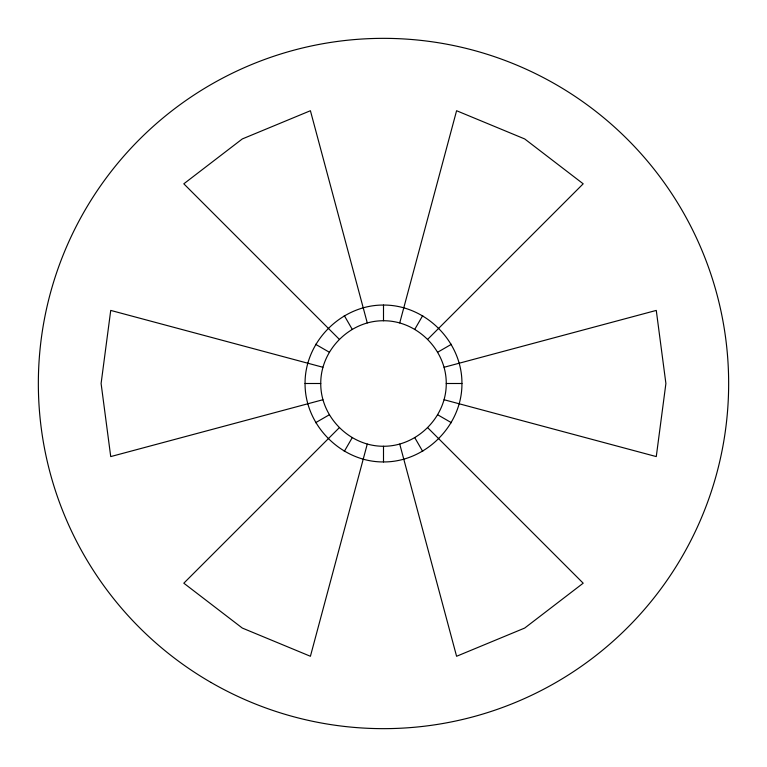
<?xml version="1.0" encoding="UTF-8"?>
<svg xmlns="http://www.w3.org/2000/svg" width="767" height="767" viewBox="0 0 767 767"><rect width="100%" height="100%" fill="white"/><g stroke="black" fill="none" stroke-linecap="round" stroke-linejoin="round"><path stroke-width="1.15" d="M305.055 383.5C304.796 341.516 341.516 304.796 383.5 305.055C425.484 304.796 462.204 341.516 461.945 383.5C462.204 425.484 425.484 462.204 383.5 461.945C341.516 462.204 304.796 425.484 305.055 383.5L320.75 383.5C320.539 349.915 349.915 320.539 383.5 320.75C417.085 320.539 446.461 349.915 446.25 383.5C446.461 417.085 417.085 446.461 383.5 446.25C349.915 446.461 320.539 417.085 320.75 383.5M367.259 444.112L310.414 656.274L242.305 628.058L183.812 583.188L339.129 427.871M399.741 322.888L456.586 110.726L524.695 138.942L583.188 183.812L427.871 339.129M344.278 451.437L352.12 437.852M414.88 329.148L422.722 315.563M315.563 422.722L329.148 414.88M437.852 352.12L451.437 344.278M322.888 399.741L110.726 456.586L101.1 383.5L110.726 310.414L322.888 367.259M444.112 367.259L656.274 310.414L665.9 383.5L656.274 456.586L444.112 399.741M446.25 383.5L461.945 383.5M315.563 344.278L329.148 352.12M437.852 414.88L451.437 422.722M339.129 339.129L183.812 183.812L242.305 138.942L310.414 110.726L367.259 322.888M427.871 427.871L583.188 583.188L524.695 628.058L456.586 656.274L399.741 444.112M344.278 315.563L352.12 329.148M414.88 437.852L422.722 451.437M383.5 305.055L383.5 320.75M383.5 446.25L383.5 461.945M210.925 682.409A345.15 345.15 0 0 0 728.65 383.5A345.15 345.15 0 0 0 210.925 84.591A345.15 345.15 0 0 0 210.925 682.409"/></g></svg>
